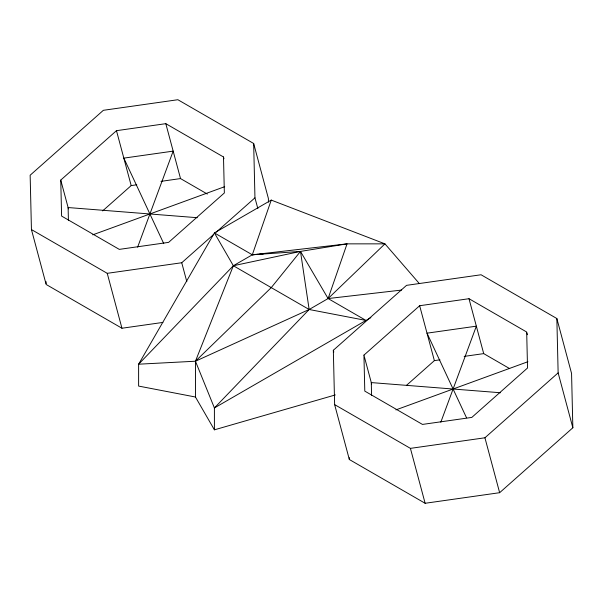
<?xml version="1.0" encoding="UTF-8"?>
<svg xmlns="http://www.w3.org/2000/svg" width="603" height="603" viewBox="0 0 603 603"><rect width="100%" height="100%" fill="white"/><g stroke="black" fill="none" stroke-linecap="round" stroke-linejoin="round"><path stroke-width="0.9" d="M419.175 283.38L384.948 243.853L271.252 200.09L252.303 254.798L233.353 265.735L138.615 364.197L138.615 386.078L195.455 397.015L214.404 429.833L335.321 394.935M137.635 247.155L173.167 151.127L123.834 158.129L163.737 243.597M440.816 422.19L476.347 326.17L427.014 333.173L466.526 417.789M223.494 156.976L224.354 192.96L168.629 242.368L119.296 249.378L61.604 216.07L60.752 180.086L116.477 130.678L165.81 123.668L223.494 156.976L223.977 158.777M102.631 210.914L131.19 185.588L136.775 184.797M268.463 202.141L268.373 198.395L253.659 143.484L177.87 99.721L103.362 110.304L30.15 175.224L31.439 229.562L107.236 273.325L181.744 262.742L213.417 234.657M216.236 232.155L254.956 197.822L253.659 143.484M333.331 350.268L406.543 285.347L481.051 274.764L556.848 318.527L571.561 373.438L572.85 427.776L499.638 492.696L425.13 503.279L349.341 459.516L334.627 404.605L333.331 350.268L333.813 352.069M363.933 355.129L419.658 305.721L468.991 298.711L526.683 332.019L527.535 368.003L471.81 417.412L422.477 424.422L364.792 391.113L363.933 355.129L371.652 383.938M406.512 385.332L434.371 360.632L439.956 359.833M334.627 404.605L410.417 448.368L484.925 437.786L558.137 372.865L556.848 318.527M271.252 200.09L214.404 232.916L138.615 364.197L195.455 361.22L309.151 309.497L328.1 298.553L384.948 243.853L347.049 243.853L252.303 254.798L214.404 232.916L233.353 265.735L309.151 309.497L365.998 320.434L328.1 298.553L300.482 251.413L252.303 254.798L257.911 254.33M370.868 317.623L214.404 407.952L214.404 429.833M92.719 234.853L224.693 186.681M395.9 409.897L527.881 361.725M160.971 181.36L180.523 178.578L207.334 194.06M31.439 229.562L46.152 284.473L121.949 328.236L162.931 322.417M464.159 356.396L483.704 353.622L509.708 368.637M401.485 290.081L328.1 298.553L347.049 243.853L300.482 251.413L233.353 265.735L195.455 361.22L195.455 397.015M259.78 254.18L263.511 253.871M197.317 217.706L68.109 207.545L68.418 220.464M500.498 392.749L371.29 382.588L371.599 395.5M558.137 372.865L572.85 427.776M526.924 332.916L527.406 334.718M468.991 298.711L483.704 353.622M484.925 437.786L499.638 492.696M419.658 305.721L434.371 360.632M410.417 448.368L425.13 503.279M254.956 197.822L257.85 208.623M165.81 123.668L180.523 178.578M181.744 262.742L186.809 281.646M116.477 130.678L131.19 185.588M107.236 273.325L121.949 328.236M60.752 180.086L68.471 208.894M349.295 457.639L349.341 459.516M46.084 281.669L46.13 283.538M300.482 251.413L271.252 287.616L195.455 361.22L214.404 407.952L309.151 309.497L300.482 251.413"/></g></svg>
